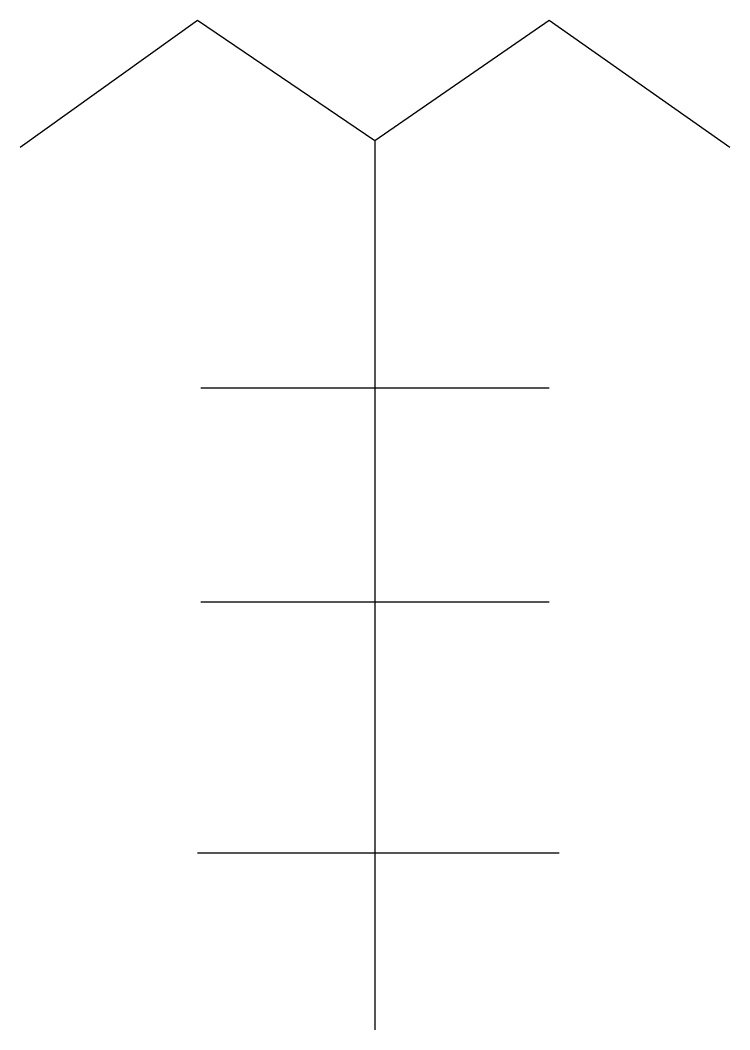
# Model space of a CAD drawing. Extents: x 0 to 1.13, y 0 to 1.61.
import ezdxf

# ---------------------------------------------------------------- set-up
doc = ezdxf.new("R2010")
doc.units = 0
doc.header["$MEASUREMENT"] = 0
doc.layers.add('GICAD_POUMIAN', color=7, linetype='CONTINUOUS')

msp = doc.modelspace()

# ---------------------------------------------------------------- linework, layer by layer
at = {"layer": 'GICAD_POUMIAN', "color": 1}
for p, q in [((0, 1.4038), (0.2821, 1.6058)), ((0.2821, 1.6058), (0.5642, 1.4144)), ((0.5642, 1.4144), (0.841, 1.6058)), ((0.841, 1.6058), (1.1284, 1.4038)), ((0.5642, 1.4144), (0.5642, 0)), ((0.2874, 1.0211), (0.841, 1.0211)), ((0.2874, 0.6805), (0.841, 0.6805)), ((0.2821, 0.2817), (0.857, 0.2817))]:
    msp.add_line(p, q, dxfattribs=at)

doc.saveas('drawing.dxf')
